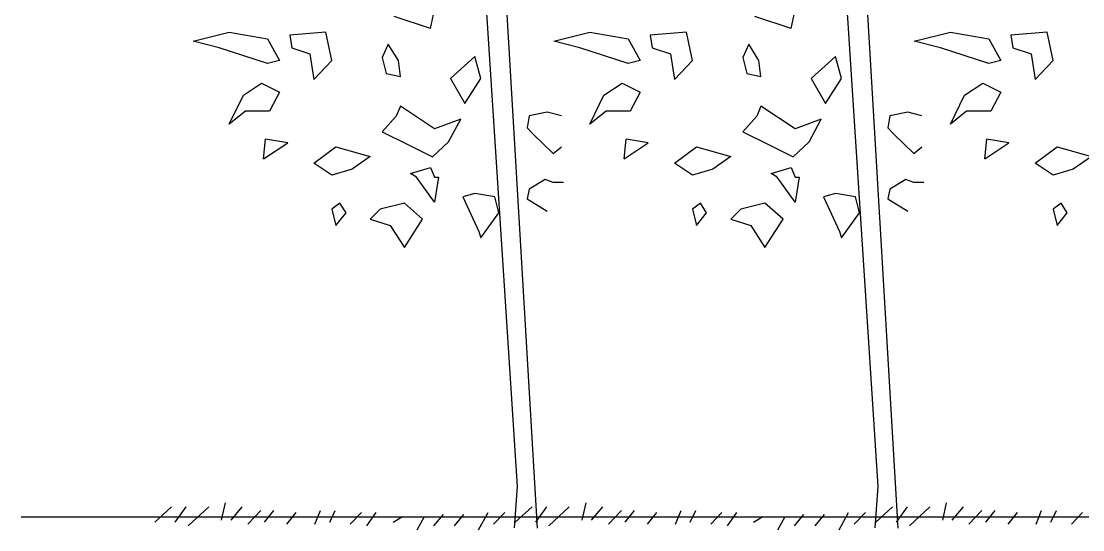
# Model space of a CAD drawing. Extents: x 325727 to 327590, y 63665 to 64664.
# Drawn here: x 325756.5 to 326168.6, y 63666.4 to 63863.8 of the extents above; entities that cross this region are included whole.
import ezdxf

# ---------------------------------------------------------------- set-up
doc = ezdxf.new("R2010")
doc.units = 0
doc.header["$MEASUREMENT"] = 0
doc.layers.get('0').update_dxf_attribs({"linetype": 'CONTINUOUS'})

msp = doc.modelspace()

# ---------------------------------------------------------------- linework, layer by layer
at = {"color": 7, "linetype": 'CONTINUOUS'}
for p, q in [((325956.91, 63667), (325941.19, 63934.09)), ((326096.91, 63667), (326081.19, 63934.09)), ((325933.31, 63926), (325949.06, 63683.18)), ((326073.31, 63926), (326089.06, 63683.18)), ((325915.41, 63860.92), (325917.75, 63871.86)), ((326055.41, 63860.92), (326057.75, 63871.86)), ((325915.41, 63860.92), (325901.34, 63865.61)), ((326055.41, 63860.92), (326041.34, 63865.61)), ((325823.22, 63856.03), (325837.28, 63859.54)), ((325837.28, 63859.54), (325852.12, 63857.01)), ((325874.78, 63859.54), (325860.72, 63858.37)), ((325877.12, 63848.61), (325874.78, 63859.54)), ((325963.22, 63856.03), (325977.28, 63859.54)), ((325977.28, 63859.54), (325992.12, 63857.01)), ((326014.78, 63859.54), (326000.72, 63858.37)), ((326017.12, 63848.61), (326014.78, 63859.54)), ((326103.22, 63856.03), (326117.28, 63859.54)), ((326117.28, 63859.54), (326132.12, 63857.01)), ((326154.78, 63859.54), (326140.72, 63858.37)), ((326157.12, 63848.61), (326154.78, 63859.54)), ((325833.38, 63853.5), (325823.22, 63856.03)), ((325852.12, 63857.01), (325856.81, 63848.61)), ((325860.72, 63858.37), (325861.5, 63853.5)), ((325899, 63854.86), (325896.66, 63849.78)), ((325902.91, 63848.61), (325899, 63854.86)), ((325973.38, 63853.5), (325963.22, 63856.03)), ((325992.12, 63857.01), (325996.81, 63848.61)), ((326000.72, 63858.37), (326001.5, 63853.5)), ((326039, 63854.86), (326036.66, 63849.78)), ((326042.91, 63848.61), (326039, 63854.86)), ((326113.38, 63853.5), (326103.22, 63856.03)), ((326132.12, 63857.01), (326136.81, 63848.61)), ((326140.72, 63858.37), (326141.5, 63853.5)), ((325852.12, 63847.43), (325833.38, 63853.5)), ((325861.5, 63853.5), (325868.53, 63851.15)), ((325868.53, 63851.15), (325870.09, 63841.18)), ((325992.12, 63847.43), (325973.38, 63853.5)), ((326001.5, 63853.5), (326008.53, 63851.15)), ((326008.53, 63851.15), (326010.09, 63841.18)), ((326132.12, 63847.43), (326113.38, 63853.5)), ((326141.5, 63853.5), (326148.53, 63851.15)), ((326148.53, 63851.15), (326150.09, 63841.18)), ((325856.81, 63848.61), (325852.12, 63847.43)), ((325870.09, 63841.18), (325877.12, 63848.61)), ((325896.66, 63849.78), (325898.22, 63843.53)), ((325903.69, 63842.36), (325902.91, 63848.61)), ((325932.59, 63850.17), (325923.22, 63841.57)), ((325934.94, 63841.57), (325932.59, 63850.17)), ((325996.81, 63848.61), (325992.12, 63847.43)), ((326010.09, 63841.18), (326017.12, 63848.61)), ((326036.66, 63849.78), (326038.22, 63843.53)), ((326043.69, 63842.36), (326042.91, 63848.61)), ((326072.59, 63850.17), (326063.22, 63841.57)), ((326074.94, 63841.57), (326072.59, 63850.17)), ((326136.81, 63848.61), (326132.12, 63847.43)), ((326150.09, 63841.18), (326157.12, 63848.61)), ((325898.22, 63843.53), (325903.69, 63842.36)), ((326038.22, 63843.53), (326043.69, 63842.36)), ((325842.75, 63835.14), (325849.78, 63839.82)), ((325849.78, 63839.82), (325856.81, 63836.31)), ((325923.22, 63841.57), (325928.69, 63831.81)), ((325928.69, 63831.81), (325934.94, 63841.57)), ((325982.75, 63835.14), (325989.78, 63839.82)), ((325989.78, 63839.82), (325996.81, 63836.31)), ((326063.22, 63841.57), (326068.69, 63831.81)), ((326068.69, 63831.81), (326074.94, 63841.57)), ((326122.75, 63835.14), (326129.78, 63839.82)), ((326129.78, 63839.82), (326136.81, 63836.31)), ((325837.28, 63823.81), (325842.75, 63835.14)), ((325856.81, 63836.31), (325852.91, 63828.89)), ((325977.28, 63823.81), (325982.75, 63835.14)), ((325996.81, 63836.31), (325992.91, 63828.89)), ((326117.28, 63823.81), (326122.75, 63835.14)), ((326136.81, 63836.31), (326132.91, 63828.89)), ((325903.69, 63830.84), (325902.12, 63826.93)), ((325916.97, 63822.04), (325903.69, 63830.84)), ((326043.69, 63830.84), (326042.12, 63826.93)), ((326056.97, 63822.04), (326043.69, 63830.84)), ((325843.53, 63828.89), (325837.28, 63823.81)), ((325852.91, 63828.89), (325843.53, 63828.89)), ((325902.12, 63826.93), (325896.66, 63820.87)), ((325953.69, 63827.12), (325952.91, 63822.43)), ((325960.72, 63828.5), (325953.69, 63827.12)), ((325966.19, 63827.12), (325960.72, 63828.5)), ((325983.53, 63828.89), (325977.28, 63823.81)), ((325992.91, 63828.89), (325983.53, 63828.89)), ((326042.12, 63826.93), (326036.66, 63820.87)), ((326093.69, 63827.12), (326092.91, 63822.43)), ((326100.72, 63828.5), (326093.69, 63827.12)), ((326106.19, 63827.12), (326100.72, 63828.5)), ((326123.53, 63828.89), (326117.28, 63823.81)), ((326132.91, 63828.89), (326123.53, 63828.89)), ((325927.12, 63825.76), (325916.97, 63822.04)), ((325922.44, 63816.96), (325927.12, 63825.76)), ((325952.91, 63822.43), (325955.25, 63819.9)), ((326067.12, 63825.76), (326056.97, 63822.04)), ((326062.44, 63816.96), (326067.12, 63825.76)), ((326092.91, 63822.43), (326095.25, 63819.9)), ((325850.56, 63810.32), (325851.34, 63817.95)), ((325859.94, 63816.57), (325851.34, 63817.95)), ((325896.66, 63820.87), (325906.81, 63815.79)), ((325955.25, 63819.9), (325963.06, 63812.48)), ((325990.56, 63810.32), (325991.34, 63817.95)), ((325999.94, 63816.57), (325991.34, 63817.95)), ((326036.66, 63820.87), (326046.81, 63815.79)), ((326095.25, 63819.9), (326103.06, 63812.48)), ((326130.56, 63810.32), (326131.34, 63817.95)), ((326139.94, 63816.57), (326131.34, 63817.95)), ((325850.56, 63810.32), (325859.94, 63816.57)), ((325870.09, 63808.76), (325878.69, 63815.01)), ((325878.69, 63815.01), (325891.97, 63811.31)), ((325906.81, 63815.79), (325916.19, 63811.11)), ((325916.19, 63811.11), (325922.44, 63816.96)), ((325963.06, 63812.48), (325966.19, 63815.01)), ((325990.56, 63810.32), (325999.94, 63816.57)), ((326010.09, 63808.76), (326018.69, 63815.01)), ((326018.69, 63815.01), (326031.97, 63811.31)), ((326046.81, 63815.79), (326056.19, 63811.11)), ((326056.19, 63811.11), (326062.44, 63816.96)), ((326103.06, 63812.48), (326106.19, 63815.01)), ((326130.56, 63810.32), (326139.94, 63816.57)), ((326150.09, 63808.76), (326158.69, 63815.01)), ((326158.69, 63815.01), (326171.97, 63811.31)), ((325891.97, 63811.31), (325884.94, 63806.42)), ((326031.97, 63811.31), (326024.94, 63806.42)), ((326171.97, 63811.31), (326164.94, 63806.42)), ((325877.12, 63804.07), (325870.09, 63808.76)), ((325884.94, 63806.42), (325877.12, 63804.07)), ((325907.59, 63804.67), (325915.41, 63807.01)), ((325915.41, 63807.01), (325916.97, 63803.29)), ((326017.12, 63804.07), (326010.09, 63808.76)), ((326024.94, 63806.42), (326017.12, 63804.07)), ((326047.59, 63804.67), (326055.41, 63807.01)), ((326055.41, 63807.01), (326056.97, 63803.29)), ((326157.12, 63804.07), (326150.09, 63808.76)), ((326164.94, 63806.42), (326157.12, 63804.07)), ((325909.94, 63803.29), (325907.59, 63804.67)), ((325916.97, 63793.53), (325909.94, 63803.29)), ((325918.53, 63803.29), (325916.97, 63793.53)), ((325916.97, 63803.29), (325918.53, 63803.29)), ((325959.94, 63802.32), (325953.69, 63798.61)), ((325963.06, 63801.15), (325959.94, 63802.32)), ((325966.97, 63801.15), (325963.06, 63801.15)), ((326049.94, 63803.29), (326047.59, 63804.67)), ((326056.97, 63793.53), (326049.94, 63803.29)), ((326058.53, 63803.29), (326056.97, 63793.53)), ((326056.97, 63803.29), (326058.53, 63803.29)), ((326099.94, 63802.32), (326093.69, 63798.61)), ((326103.06, 63801.15), (326099.94, 63802.32)), ((326106.97, 63801.15), (326103.06, 63801.15)), ((325953.69, 63798.61), (325952.91, 63794.9)), ((326093.69, 63798.61), (326092.91, 63794.9)), ((325880.25, 63793.14), (325877.12, 63790.79)), ((325882.59, 63789.43), (325880.25, 63793.14)), ((325905.25, 63793.14), (325895.88, 63790.79)), ((325912.28, 63786.89), (325905.25, 63793.14)), ((325932.59, 63796.86), (325927.91, 63795.68)), ((325927.91, 63795.68), (325934.16, 63782.2)), ((325940.41, 63795.68), (325932.59, 63796.86)), ((325941.97, 63789.43), (325940.41, 63795.68)), ((325952.91, 63794.9), (325960.72, 63790.01)), ((326020.25, 63793.14), (326017.12, 63790.79)), ((326022.59, 63789.43), (326020.25, 63793.14)), ((326045.25, 63793.14), (326035.88, 63790.79)), ((326052.28, 63786.89), (326045.25, 63793.14)), ((326072.59, 63796.86), (326067.91, 63795.68)), ((326067.91, 63795.68), (326074.16, 63782.2)), ((326080.41, 63795.68), (326072.59, 63796.86)), ((326081.97, 63789.43), (326080.41, 63795.68)), ((326092.91, 63794.9), (326100.72, 63790.01)), ((326160.25, 63793.14), (326157.12, 63790.79)), ((326162.59, 63789.43), (326160.25, 63793.14)), ((325877.12, 63790.79), (325878.69, 63784.54)), ((325878.69, 63784.54), (325882.59, 63789.43)), ((325895.88, 63790.79), (325891.97, 63786.89)), ((325934.94, 63779.67), (325941.97, 63789.43)), ((326017.12, 63790.79), (326018.69, 63784.54)), ((326018.69, 63784.54), (326022.59, 63789.43)), ((326035.88, 63790.79), (326031.97, 63786.89)), ((326074.94, 63779.67), (326081.97, 63789.43)), ((326157.12, 63790.79), (326158.69, 63784.54)), ((326158.69, 63784.54), (326162.59, 63789.43)), ((325891.97, 63786.89), (325899.78, 63784.54)), ((325905.25, 63775.95), (325912.28, 63786.89)), ((326031.97, 63786.89), (326039.78, 63784.54)), ((326045.25, 63775.95), (326052.28, 63786.89)), ((325899.78, 63784.54), (325905.25, 63775.95)), ((325934.16, 63782.2), (325934.94, 63779.67)), ((326039.78, 63784.54), (326045.25, 63775.95)), ((326074.16, 63782.2), (326074.94, 63779.67)), ((325949.06, 63683.18), (325947.84, 63667.11)), ((326089.06, 63683.18), (326087.84, 63667.11)), ((325808.31, 63669.34), (325814.81, 63675.29)), ((325816.25, 63669.34), (325820.59, 63675.29)), ((325821.31, 63667.85), (325829.28, 63675.29)), ((325834.31, 63670.08), (325835.78, 63676.78)), ((325837.94, 63670.08), (325842.28, 63675.29)), ((325844.44, 63668.59), (325849.5, 63673.8)), ((325850.97, 63669.34), (325854.56, 63673.8)), ((325870.47, 63668.59), (325872.66, 63673.8)), ((325876.25, 63669.34), (325878.44, 63673.8)), ((325948.31, 63669.34), (325954.81, 63675.29)), ((325956.25, 63669.34), (325960.59, 63675.29)), ((325961.31, 63667.85), (325969.28, 63675.29)), ((325974.31, 63670.08), (325975.78, 63676.78)), ((325977.94, 63670.08), (325982.28, 63675.29)), ((325984.44, 63668.59), (325989.5, 63673.8)), ((325990.97, 63669.34), (325994.56, 63673.8)), ((326010.47, 63668.59), (326012.66, 63673.8)), ((326016.25, 63669.34), (326018.44, 63673.8)), ((326088.31, 63669.34), (326094.81, 63675.29)), ((326096.25, 63669.34), (326100.59, 63675.29)), ((326101.31, 63667.85), (326109.28, 63675.29)), ((326114.31, 63670.08), (326115.78, 63676.78)), ((326117.94, 63670.08), (326122.28, 63675.29)), ((326124.44, 63668.59), (326129.5, 63673.8)), ((326130.97, 63669.34), (326134.56, 63673.8)), ((326150.47, 63668.59), (326152.66, 63673.8)), ((326156.25, 63669.34), (326158.44, 63673.8)), ((325956.5, 63671.32), (325756.5, 63671.32)), ((325859.62, 63668.59), (325863.25, 63673.06)), ((325884.22, 63668.59), (325888.56, 63673.06)), ((325890.72, 63667.85), (325894.34, 63673.06)), ((326096.5, 63671.32), (325896.5, 63671.32)), ((325900.84, 63669.34), (325904.47, 63671.57)), ((325910.25, 63666.36), (325913.12, 63671.57)), ((325916.75, 63667.85), (325920.38, 63672.32)), ((325924.69, 63667.85), (325928.31, 63672.32)), ((325934.09, 63666.36), (325937.72, 63673.06)), ((325939.88, 63668.59), (325944.22, 63673.06)), ((325999.62, 63668.59), (326003.25, 63673.06)), ((326024.22, 63668.59), (326028.56, 63673.06)), ((326030.72, 63667.85), (326034.34, 63673.06)), ((326236.5, 63671.32), (326036.5, 63671.32)), ((326040.84, 63669.34), (326044.47, 63671.57)), ((326050.25, 63666.36), (326053.12, 63671.57)), ((326056.75, 63667.85), (326060.38, 63672.32)), ((326064.69, 63667.85), (326068.31, 63672.32)), ((326074.09, 63666.36), (326077.72, 63673.06)), ((326079.88, 63668.59), (326084.22, 63673.06)), ((326139.62, 63668.59), (326143.25, 63673.06)), ((326164.22, 63668.59), (326168.56, 63673.06))]:
    msp.add_line(p, q, dxfattribs=at)

doc.saveas('drawing.dxf')
